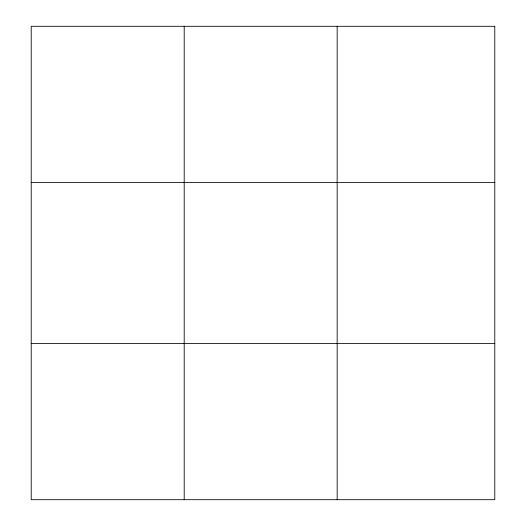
<?xml version="1.0" encoding="UTF-8"?>
<svg xmlns="http://www.w3.org/2000/svg" width="526" height="526" viewBox="0 0 526 526"><rect width="100%" height="100%" fill="white"/><g stroke="black" fill="none" stroke-linecap="round" stroke-linejoin="round"><path stroke-width="0.79" d="M184.199 26.3L184.199 499.7M337.166 26.3L337.166 499.7M31.225 182.522L494.775 182.522M31.225 343.478L494.775 343.478M494.775 26.3L494.775 499.7L31.225 499.7L31.225 26.3L494.775 26.3"/></g></svg>
